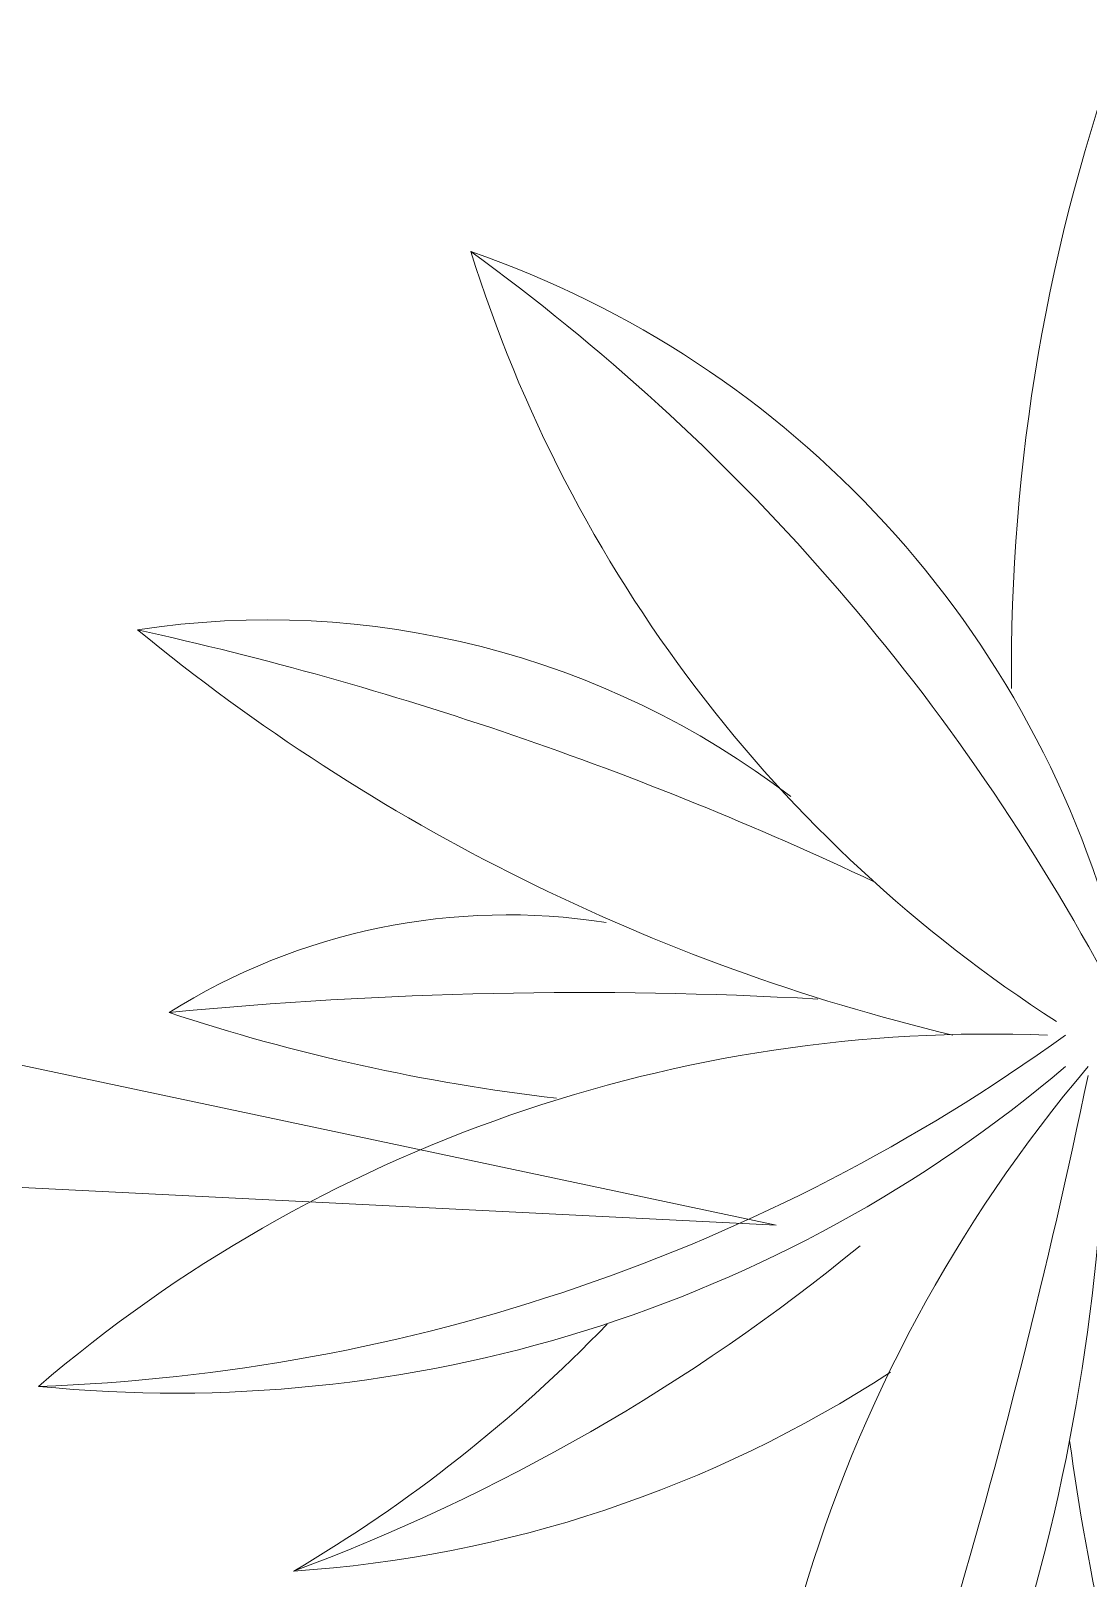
# Model space of a CAD drawing. Header units: millimetres. Extents: x 46079 to 131409, y 40831 to 60403.
# Drawn here: x 119619.2 to 119856.8, y 53995.6 to 54343.2 of the extents above; entities that cross this region are included whole.
import ezdxf

# ---------------------------------------------------------------- set-up
doc = ezdxf.new("R2010")
doc.units = ezdxf.units.MM
for name, color, linetype, lineweight in [('G-IMPT', 8, 'Continuous', 18), ('L-PLNT', 71, 'Continuous', 18), ('L-PLNT-1', 253, 'Continuous', 18)]:
    doc.layers.add(name, color=color, linetype=linetype, lineweight=lineweight)

# ---------------------------------------------------------------- blocks, each defined once
blk = doc.blocks.new('CAY MAI VAN PHUC - CAY DUC SOC_dwg-2256080-TKCS_BỂ NƯỚC NGẦM - MẶT BẰNG NẮP BỂ')
at = {"layer": 'G-IMPT', "flags": 128}
blk.add_lwpolyline([(-359.57, 246.93), (-426.08, 246.93), (-446.03, 207.06), (-419.43, 173.84), (-452.68, 167.2), (-465.98, 67.53), (-439.38, 67.53), (-472.63, 47.6), (-439.38, 14.37), (-878.31, -78.65), (-80.26, -38.78), (-472.63, -105.23), (-446.03, -204.89), (-419.43, -198.25)], dxfattribs=at)
blk = doc.blocks.new('CAY MAI VAN PHUC - CAY BONG TRANG-2256527-TKCS_BỂ NƯỚC NGẦM - MẶT BẰNG NẮP BỂ')
at = {"extrusion": (0, 0, -1), "xscale": 0.7894736842105263, "yscale": 0.7894736842105263, "zscale": -0.7894736842105263, "rotation": 180}
blk.add_blockref('CAY MAI VAN PHUC - CAY DUC SOC_dwg-2256080-TKCS_BỂ NƯỚC NGẦM - MẶT BẰNG NẮP BỂ', (0, 0), dxfattribs=at)
blk = doc.blocks.new('CAY DUA VAN PHAT - CAY DUA VAN PHAT_dwg-2253781-TKCS_BỂ NƯỚC NGẦM - MẶT BẰNG NẮP BỂ')
at = {"layer": 'G-IMPT'}
for centre, radius, start, end in [((519.72, 537.8), 657.82, 139.40241, 182.22196), ((-816.88, 994.26), 837.6, 324.19163, 358.05796), ((-595.85, 904.41), 619.15, 319.72962, 5.69701), ((63.12, 862.61), 387.33, 171.28074, 217.3319), ((1206.67, 1258.47), 1563.2, 192.45532, 205.30666), ((-1023.02, 343.34), 910.32, 13.43357, 39.4147), ((93.59, 755.05), 285.25, 147.77658, 188.93687), ((1745.71, 721.87), 1902.48, 174.41125, 183.20325), ((-980.63, 631.94), 877.2, 6.61656, 18.28498), ((-734.13, 1162.59), 893.42, 320.68015, 339.59855), ((-466.22, 1185.69), 660.47, 313.95882, 329.56689), ((-453.71, 887.69), 558.16, 326.90571, 356.24571), ((-60.58, 919.83), 454.05, 199.06916, 255.84865), ((298.02, 1343.2), 973.34, 215.97087, 241.57597), ((-679.68, 162.7), 637.73, 32.80883, 72.67027), ((300.46, -7.06), 656.38, 82.64497, 130.22753), ((-760.74, 3572.92), 3144.94, 281.76683, 291.3553), ((-128.19, 1396.14), 910.32, 271.06337, 304.27673), ((-301.34, -312.83), 841.36, 89.46131, 109.98389), ((-109.01, -621.37), 1134.17, 63.40929, 82.21971)]:
    blk.add_arc(centre, radius, start, end, dxfattribs=at)
blk = doc.blocks.new('CAY DUA VAN PHAT - CAY DUA VAN PHAT_dwg-V48-TKCS_BỂ NƯỚC NGẦM - MẶT BẰNG NẮP BỂ')
at = {"layer": 'G-IMPT'}
for centre, radius, start, end in [((519.72, 537.8), 657.82, 139.40241, 182.22196), ((-816.88, 994.26), 837.6, 324.19163, 358.05796), ((-595.85, 904.41), 619.15, 319.72962, 5.69701), ((63.12, 862.61), 387.33, 171.28074, 217.3319), ((1206.67, 1258.47), 1563.2, 192.45532, 205.30666), ((-1023.02, 343.34), 910.32, 13.43357, 39.4147), ((93.59, 755.05), 285.25, 147.77658, 188.93687), ((1745.71, 721.87), 1902.48, 174.41125, 183.20325), ((-980.63, 631.94), 877.2, 6.61656, 18.28498), ((-734.13, 1162.59), 893.42, 320.68015, 339.59855), ((-466.22, 1185.69), 660.47, 313.95882, 329.56689), ((-453.71, 887.69), 558.16, 326.90571, 356.24571), ((-60.58, 919.83), 454.05, 199.06916, 255.84865), ((298.02, 1343.2), 973.34, 215.97087, 241.57597), ((-679.68, 162.7), 637.73, 32.80883, 72.67027), ((300.46, -7.06), 656.38, 82.64497, 130.22753), ((-760.74, 3572.92), 3144.94, 281.76683, 291.3553), ((-128.19, 1396.14), 910.32, 271.06337, 304.27673), ((-301.34, -312.83), 841.36, 89.46131, 109.98389), ((-109.01, -621.37), 1134.17, 63.40929, 82.21971)]:
    blk.add_arc(centre, radius, start, end, dxfattribs=at)
blk = doc.blocks.new('CAY DUA VAN PHAT - CAY DUA VAN PHAT-V49-TKCS_BỂ NƯỚC NGẦM - MẶT BẰNG NẮP BỂ')
at = {"extrusion": (0, 0, -1), "xscale": 0.5, "yscale": 0.5, "zscale": -0.5, "rotation": 180}
for name in ['CAY DUA VAN PHAT - CAY DUA VAN PHAT_dwg-2253781-TKCS_BỂ NƯỚC NGẦM - MẶT BẰNG NẮP BỂ', 'CAY DUA VAN PHAT - CAY DUA VAN PHAT_dwg-V48-TKCS_BỂ NƯỚC NGẦM - MẶT BẰNG NẮP BỂ']:
    blk.add_blockref(name, (151.82, 370.52), dxfattribs=at)

msp = doc.modelspace()

# ---------------------------------------------------------------- block references
at = {"layer": 'L-PLNT', "rotation": 270.0000000000003}
msp.add_blockref('CAY DUA VAN PHAT - CAY DUA VAN PHAT-V49-TKCS_BỂ NƯỚC NGẦM - MẶT BẰNG NẮP BỂ', (119733.35, 53896.94), dxfattribs=at)
at = {"layer": 'L-PLNT-1', "rotation": 180}
msp.add_blockref('CAY MAI VAN PHUC - CAY BONG TRANG-2256527-TKCS_BỂ NƯỚC NGẦM - MẶT BẰNG NẮP BỂ', (119093.35, 54136.94), dxfattribs=at)

doc.saveas('drawing.dxf')
